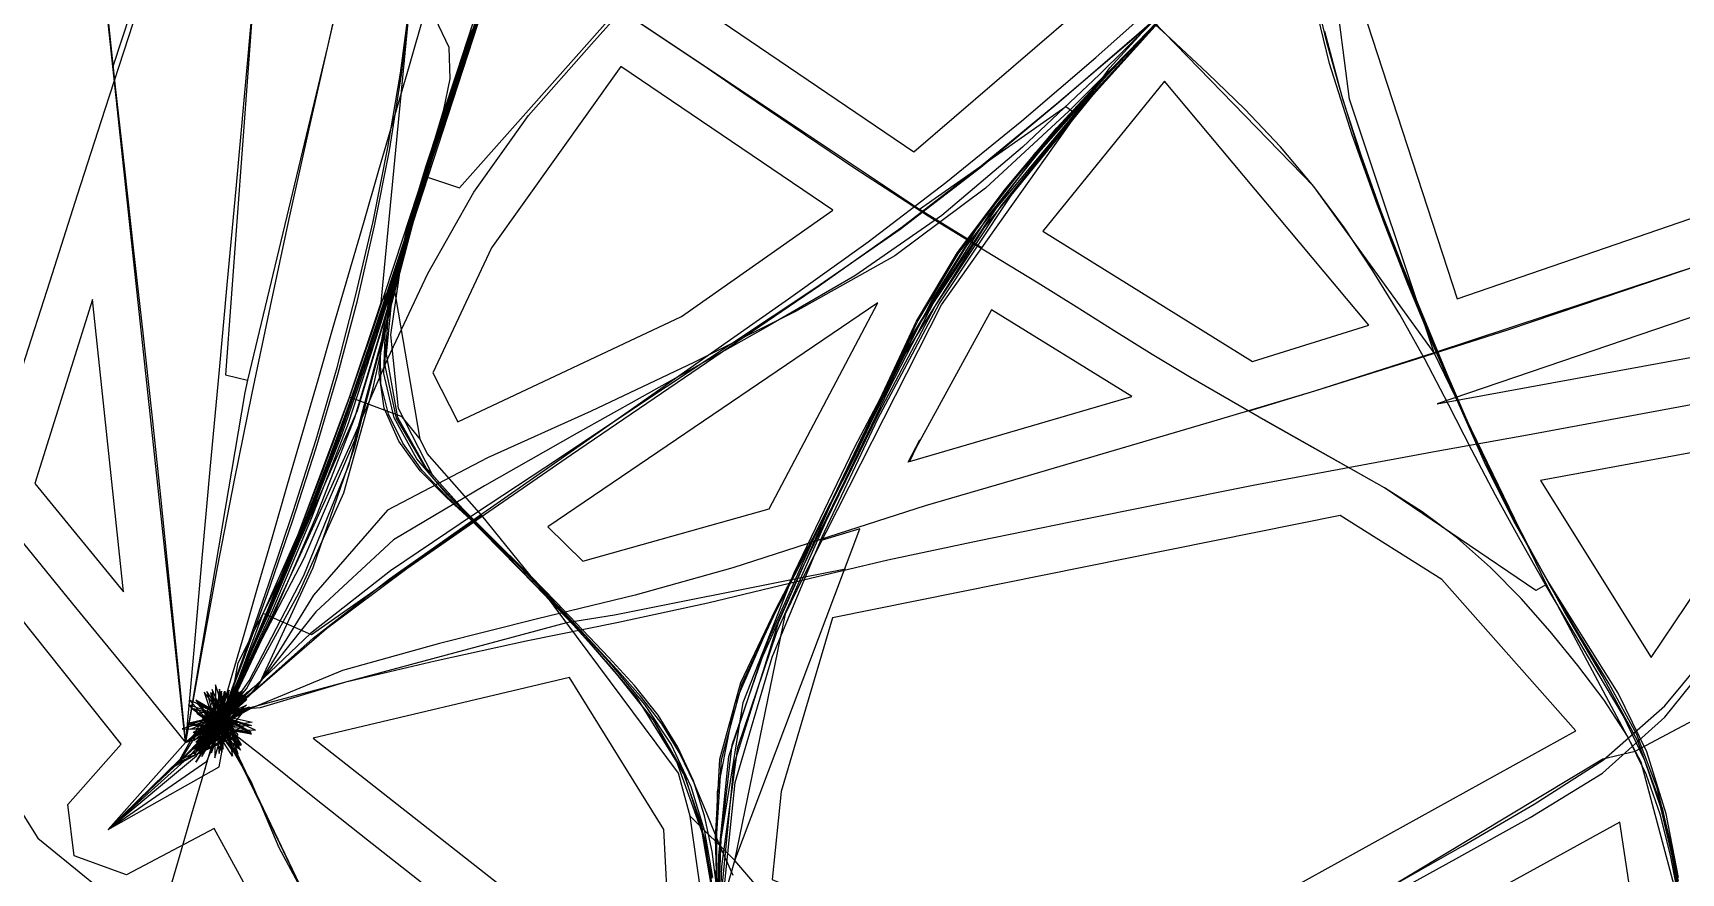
# Model space of a CAD drawing. Header units: metres. Extents: x 465982 to 489928, y 209046 to 231790.
# Drawn here: x 471923 to 474287, y 210695 to 211900 of the extents above; entities that cross this region are included whole.
import ezdxf

# ---------------------------------------------------------------- set-up
doc = ezdxf.new("R2010")
doc.units = ezdxf.units.M
for name, color, linetype in [('ANCHORS_INSIDE', 30, 'CONTINUOUS'), ('GREEN_CORRIDOR_EDGES', 3, 'CONTINUOUS'), ('GREEN_CORRIDOR_PARCELS', 3, 'CONTINUOUS'), ('WOOL_PARCELS', 32, 'CONTINUOUS'), ('WOOL_ROADS_L1', 30, 'CONTINUOUS'), ('WOOL_ROADS_L2', 94, 'CONTINUOUS'), ('WOOL_THREADS', 8, 'CONTINUOUS')]:
    doc.layers.add(name, color=color, linetype=linetype)

msp = doc.modelspace()

# ---------------------------------------------------------------- linework, layer by layer
at = {"layer": 'ANCHORS_INSIDE'}
msp.add_point((472170.122, 210845.413), dxfattribs=at)
at = {"layer": 'GREEN_CORRIDOR_EDGES'}
msp.add_lwpolyline([(472117.119, 210663.322), (472134.153, 210721.837), (472151.147, 210780.283), (472168.175, 210838.712), (472187.111, 210903.921), (472206.537, 210970.672), (472225.937, 211037.5), (472245.37, 211104.195), (472266.589, 211177.266), (472288.445, 211252.386), (472310.244, 211327.504), (472332.129, 211402.589), (472353.94, 211477.777), (472375.791, 211552.864), (472397.565, 211627.891), (472419.427, 211702.893), (472441.203, 211777.936), (472463.049, 211852.96), (472484.823, 211927.999)], dxfattribs=at)
at = {"layer": 'GREEN_CORRIDOR_PARCELS'}
for points in [[(472052.845, 211098.569), (472008.435, 211517.523), (471925.912, 211253.741)], [(472323.22, 210502.925), (472183.257, 210759.163), (472057.407, 210692.622), (471982.222, 210720.219), (471973.162, 210793.653), (472049.727, 210880.304), (471883.154, 211089.009), (471831.555, 210901.516), (471930.214, 210745.532), (472076.797, 210625.826)]]:
    msp.add_lwpolyline(points, close=True, dxfattribs=at)
at = {"layer": 'WOOL_PARCELS'}
for points in [[(473965.603, 211518.546), (474679.108, 211763.805), (474855.867, 212217.128), (474196.442, 212257.373), (474030.342, 212236.512), (473827.241, 212084.961), (473822.89, 211957.315)], [(473186.484, 211729.23), (473417.926, 211928.004), (473175.997, 212127.87), (473040.594, 212137.506), (472868.604, 211944.614)], [(472532.589, 211342.277), (472853.523, 211493.045), (473070.203, 211645.688), (472766.201, 211851.669), (472580.914, 211591.491), (472496.684, 211412.257)], [(473672.434, 211428.732), (473839.176, 211480.938), (473545.974, 211830.458), (473371.407, 211615.503)], [(473937.284, 211367.792), (474526.797, 211476.242), (474587.597, 211591.342), (474562.204, 211543.27), (474584.592, 211588.539)], [(472711.891, 211142.554), (472979.073, 211217.452), (473134.958, 211512.988), (472661.373, 211191.463)], [(473195.052, 211316.308), (473180.359, 211285.27), (473498.943, 211378.322), (473297.769, 211502.99), (473178.15, 211284.481)], [(474243.759, 211004.54), (474461.32, 211327.555), (474085.106, 211258.345)], [(473416.858, 210501.638), (474135.929, 210899.268), (473943.689, 211115.935), (473798.178, 211208.038), (473070.028, 211060.997), (472996.32, 210812.278), (472983.376, 210686.097)], [(472842.519, 210482.308), (472828.106, 210757.648), (472692.537, 210975.671), (472325.252, 210888.877)], [(474261.024, 210164.261), (474237.592, 210511.596), (474199.017, 210768.281), (473603.674, 210440.754)]]:
    msp.add_lwpolyline(points, close=True, dxfattribs=at)
at = {"layer": 'WOOL_ROADS_L1'}
for points in [[(472440.277, 211541.342), (472639.565, 212153.035), (472647.601, 212169.097), (472667.272, 212238.524), (472758.618, 212520.357)], [(474433.228, 209120.532), (474370.19, 209674.668), (474339.623, 210017.535), (474303.768, 210577.817), (474229.72, 210854.161), (474093.803, 211108.955), (473932.77, 211440.918), (473760.086, 211679.77), (473529.499, 211917.008), (473333.327, 212085.051), (473033.546, 212303.898), (472818.511, 212500.944), (472758.618, 212520.357)], [(472030.805, 210757.664), (472141.988, 210882.483), (472180.112, 210895.785), (472197.038, 210917.087), (472253.353, 211067.403), (472303.7, 211180.912), (472377.224, 211377.705), (472422.492, 211513.162), (472440.277, 211541.342)], [(472778.325, 209160.231), (472784.96, 209485.551), (472870.548, 210063.674), (472885.706, 210205.067), (472905.075, 210526.821), (472886.3, 210630.936), (472865.768, 210776.839), (472848.828, 210838.737), (472653.937, 211100.202), (472567.126, 211207.777), (472488.718, 211296.649), (472478.498, 211317.604), (472440.277, 211541.342)]]:
    msp.add_lwpolyline(points, dxfattribs=at)
at = {"layer": 'WOOL_ROADS_L2'}
for points in [[(472403.755, 212139.747), (472345.85, 211882.437)], [(473932.77, 211440.918), (473811.506, 211804.674), (473768.131, 212137.878)], [(472075.277, 211966.699), (472037.698, 211851.617), (472025.088, 211968.793)], [(472239.969, 211959.826), (472199.138, 211409.444), (472231.026, 211401.826)], [(472422.492, 211513.162), (472464.441, 211950.459), (472239.969, 211959.826)], [(472490.25, 211692.349), (472534.8, 211677.91), (472763.056, 211934.361)], [(473194.593, 211646.812), (472763.056, 211934.361)], [(473467.741, 211849.979), (473529.499, 211917.008)], [(472345.85, 211882.437), (472231.026, 211401.826)], [(472226.86, 211384.39), (472141.988, 210882.483), (472037.698, 211851.617)], [(473419.987, 211782.763), (473467.741, 211849.979)], [(473419.987, 211782.763), (473404.559, 211793.724), (473194.593, 211646.812)], [(473284.229, 211591.674), (473419.987, 211782.763)], [(474720.064, 211716.985), (474314.691, 211567.489), (473932.77, 211440.918)], [(474221.253, 210870.034), (474327.078, 210926.484), (474720.064, 211716.985)], [(473284.229, 211591.674), (473194.593, 211646.812)], [(473027.7, 211118.838), (473226.16, 211509.938), (473284.229, 211591.674)], [(473932.77, 211440.918), (473760.992, 211386.049)], [(472231.026, 211401.826), (472226.86, 211384.39)], [(473760.992, 211386.049), (473667.018, 211357.59)], [(472452.777, 211349.477), (472377.224, 211377.705)], [(472478.498, 211317.604), (472452.777, 211349.477)], [(474093.803, 211108.955), (474078.571, 211100.195), (473861.541, 211247.454), (473667.018, 211357.59)], [(472567.126, 211207.777), (472322.604, 211036.686)], [(472929.91, 210713.395), (473109.288, 211188.688)], [(473109.288, 211188.688), (473053.681, 211171.848)], [(473088.269, 211130.912), (473027.7, 211118.838)], [(473027.7, 211118.838), (472757.203, 211064.917)], [(472929.91, 210713.395), (473002.348, 211067.114), (473027.7, 211118.838)], [(472688.246, 211054.174), (472227.314, 210930.106)], [(472322.604, 211036.686), (472253.353, 211067.403)], [(472757.203, 211064.917), (472688.246, 211054.174)], [(472201.169, 210897.758), (472197.038, 210917.087)], [(472227.314, 210930.106), (472201.169, 210897.758)], [(472180.112, 210895.785), (472201.169, 210897.758)], [(472233.141, 210830.322), (472201.169, 210897.758)], [(474174.904, 210859.122), (474221.253, 210870.034)], [(473420.199, 210436.262), (473769.578, 210615.496), (474174.904, 210859.122)], [(472794.101, 209552.673), (472715.287, 209562.81), (472600.32, 209962.07), (472414.625, 210451.259), (472233.141, 210830.322)], [(472929.91, 210713.395), (472865.768, 210776.839)], [(472886.3, 210630.936), (472907.656, 210636.751), (472929.91, 210713.395)], [(473420.199, 210436.262), (473230.047, 210508.118), (473034.126, 210591.962), (472929.91, 210713.395)]]:
    msp.add_lwpolyline(points, dxfattribs=at)
at = {"layer": 'WOOL_THREADS'}
for points in [[(472030.805, 210757.664), (472190.426, 210847.829), (472217.461, 210996.503), (472307.208, 211174.99), (472388.472, 211358.647), (472445.924, 211549.962), (472501.551, 211742.082), (472564.64, 211931.776), (472634.324, 212118.722), (472700.538, 212307.338), (472757.111, 212499.17), (472807.748, 212692.541), (472861.094, 212885.593), (472924.138, 213075.731), (472994.816, 213262.94), (473062.772, 213451.207), (473120.432, 213642.871)], [(472030.805, 210757.664), (472172.519, 210855.496), (472227.471, 210984.084), (472312.326, 211146.748), (472384.567, 211316.087), (472432.736, 211493.27), (472479.433, 211671.104), (472534.52, 211846.598), (472599.156, 212019.134), (472664.206, 212190.961), (472720.584, 212365.85), (472769.164, 212543.373), (472814.595, 212721.433), (472863.881, 212899.022), (472922.552, 213073.747), (472989.919, 213244.966), (473055.577, 213417.099), (473107.839, 213594.066)], [(472903.229, 210545.206), (472909.952, 210743.916), (472941.936, 210939.845), (473014.736, 211125.512), (473101.373, 211305.291), (473194.653, 211482.137), (473305.056, 211648.333), (473432.486, 211801.772), (473567.033, 211948.289), (473698.43, 212097.974), (473808.516, 212263.271), (473884.204, 212447.082), (473939.825, 212638.164), (473991.285, 212830.286), (474037.095, 213024.118), (474087.945, 213215.81), (474155.176, 213402.922), (474246.209, 213579.675)], [(472030.805, 210757.664), (472157.55, 210863.236), (472233.164, 210970.926), (472311.68, 211122.029), (472376.375, 211280.318), (472420.855, 211444.79), (472461.559, 211610.259), (472509.345, 211774.031), (472564.544, 211935.103), (472626.051, 212093.618), (472685.432, 212252.872), (472735.253, 212415.608), (472778.311, 212580.626), (472820.665, 212745.823), (472866.713, 212909.433), (472921.156, 213070.775), (472983.445, 213228.865), (473045.348, 213387.516), (473095.091, 213550.554)], [(472906.483, 210565.06), (472907.755, 210722.836), (472925.815, 210879.07), (472977.423, 211028.829), (473042.355, 211173.213), (473110.323, 211316.293), (473179.903, 211458.749), (473261.839, 211594.106), (473358.114, 211719.758), (473463.087, 211838.583), (473571.679, 211953.216), (473678.955, 212069.348), (473773.693, 212194.666), (473847.275, 212333.415), (473896.106, 212483.137), (473937.901, 212634.95), (473980.5, 212786.583), (474018.855, 212939.796), (474055.878, 213093.453), (474097.065, 213246.121), (474147.796, 213396.209), (474207.081, 213543.2)], [(472906.691, 210577.188), (472906.756, 210720.289), (472921.02, 210862.473), (472966.679, 210998.708), (473025.226, 211130.177), (473088.354, 211259.744), (473151.077, 211389.706), (473217.227, 211517.778), (473294.431, 211639.132), (473384.332, 211751.765), (473481.19, 211858.421), (473580.65, 211962.127), (473678.75, 212067.124), (473766.666, 212179.618), (473836.749, 212303.892), (473883.828, 212439.162), (473920.333, 212577.839), (473958.768, 212716.114), (473996.48, 212854.799), (474030.071, 212994.721), (474063.848, 213134.365), (474103.681, 213272.266), (474151.404, 213407.772), (474206.685, 213540.457)], [(472367.698, 213529.501), (472358.787, 213396.812), (472349.047, 213264.159), (472338.968, 213131.535), (472328.411, 212998.96), (472317.093, 212866.468), (472305.356, 212734.239), (472293.755, 212602.076), (472282.566, 212469.825), (472271.432, 212337.568), (472260.271, 212205.269), (472249.03, 212072.893), (472237.881, 211940.717), (472226.19, 211808.53), (472214.143, 211676.215), (472201.778, 211543.884), (472189.586, 211411.526), (472177.503, 211279.231), (472165.516, 211146.961), (472153.654, 211014.794), (472141.988, 210882.483)], [(472594.862, 213505.171), (472552.452, 213383.641), (472510.451, 213261.931), (472468.863, 213139.785), (472427.855, 213017.486), (472387.401, 212894.969), (472346.723, 212772.581), (472306.154, 212650.219), (472266.795, 212527.384), (472227.651, 212404.367), (472187.874, 212281.372), (472147.63, 212158.502), (472107.18, 212035.705), (472066.539, 211913.11), (472026.384, 211790.183), (471986.689, 211667.003), (471947.279, 211543.817), (471907.748, 211420.727)], [(472712.139, 213501.162), (472686.087, 213376.073), (472659.278, 213251.332), (472631.077, 213126.871), (472602.03, 213002.55), (472572.84, 212878.346), (472544.357, 212753.945), (472516.336, 212629.307), (472488.373, 212504.694), (472460.235, 212380.137), (472432.366, 212255.59), (472404.113, 212131.141), (472374.861, 212006.869), (472345.85, 211882.437), (472317.705, 211757.802), (472290.274, 211633.071), (472263.435, 211508.285), (472237.099, 211383.469), (472211.65, 211258.599), (472187.471, 211133.424), (472164.333, 211008.101), (472141.988, 210882.483)], [(472778.325, 209160.231), (472777.981, 209373.148), (472790.553, 209585.618), (472822.889, 209795.908), (472861.315, 210005.028), (472890.973, 210215.372), (472901.635, 210427.512), (472908.198, 210639.957), (472928.813, 210851.222), (472992.266, 211054.586), (473078.257, 211249.223), (473174.058, 211439.382), (473287.099, 211619.785), (473420.545, 211785.893), (473563.175, 211944.174), (473702.072, 212106.021), (473815.898, 212285.931), (473892.278, 212485.338), (473952.266, 212690.167), (474007.118, 212896.351), (474061.465, 213102.946), (474126.277, 213306.274), (474212.949, 213501.584)], [(472030.805, 210757.664), (472149.722, 210864.39), (472229.442, 210959.314), (472304.618, 211096.38), (472368.989, 211240.221), (472411.223, 211390.882), (472444.423, 211543.755), (472483.816, 211695.163), (472532.423, 211844.189), (472587.743, 211991.182), (472643.298, 212137.905), (472695.45, 212285.873), (472740.782, 212436.615), (472780.303, 212588.406), (472818.979, 212740.439), (472860.623, 212891.473), (472909.702, 213040.22), (472966.429, 213186.614), (473024.595, 213331.96), (473074.336, 213480.809)], [(472905.144, 210532.082), (472911.097, 210704.724), (472933.95, 210875.858), (472989.919, 211040.465), (473060.45, 211198.758), (473136.254, 211354.742), (473217.236, 211507.968), (473312.047, 211652.348), (473420.789, 211786.606), (473536.591, 211914.828), (473652.281, 212043.131), (473756.555, 212180.633), (473839.434, 212331.879), (473896.047, 212495.202), (473943.743, 212661.321), (473989.699, 212827.85), (474029.736, 212996.149), (474070.678, 213164.044), (474122.376, 213328.673), (474191.94, 213486.339)], [(472911.109, 210640.071), (472930.116, 210825.365), (472983.255, 211004.673), (473054.944, 211177.381), (473134.982, 211346.457), (473222.62, 211511.483), (473326.246, 211666.48), (473443.581, 211810.962), (473567.771, 211949.155), (473689.783, 212089.703), (473793.191, 212243.408), (473869.275, 212412.245), (473923.99, 212590.254), (473975.52, 212769.456), (474022.629, 212950.144), (474070.858, 213130.743), (474129.095, 213308.212), (474204.451, 213479.515)], [(474165.231, 213461.292), (474066.314, 213309.293), (473951.57, 213168.614), (473814.244, 213048.677), (473672.996, 212932.93), (473530.07, 212819.451), (473384.412, 212709.134), (473235.148, 212603.779), (473080.811, 212505.951), (472924.494, 212411.171), (472774.888, 212306.615), (472666.315, 212162.434), (472590.094, 211999.104), (472527.938, 211829.296), (472475.445, 211656.221), (472429.323, 211480.8), (472383.741, 211305.025), (472324.452, 211132.942), (472248.48, 210968.47), (472141.988, 210882.483)], [(471913.794, 212997.817), (471926.587, 212880.355), (471939.516, 212762.718), (471952.355, 212645.147), (471964.979, 212527.586), (471977.445, 212410.075), (471990.135, 212292.457), (472002.897, 212174.81), (472015.63, 212057.174), (472028.435, 211939.845), (472041.278, 211822.506), (472054.239, 211704.981), (472067.325, 211587.42), (472080.494, 211469.869), (472093.525, 211352.239), (472105.99, 211234.649), (472118.037, 211117.148), (472130.073, 210999.933), (472141.988, 210882.483)], [(474346.5, 212882.541), (474203.649, 212800.827), (474069.655, 212705.643), (473965.831, 212579.279), (473893.569, 212432.757), (473825.016, 212284.638), (473737.877, 212147.473), (473635.745, 212020.971), (473524.193, 211902.466), (473408.902, 211787.466), (473289.265, 211677.292), (473159.233, 211579.976), (473016.818, 211500.42), (472871.119, 211427.073), (472723.522, 211357.735), (472574.89, 211290.522), (472431.757, 211215.629), (472325.296, 211093.828), (472241.132, 210956.857), (472141.988, 210882.483)], [(474415.644, 212575.824), (474283.137, 212498.102), (474151.553, 212419.343), (474020.029, 212341.014), (473892.116, 212257.719), (473776.486, 212160.012), (473668.291, 212053.748), (473560.806, 211946.542), (473452.91, 211840.14), (473342.396, 211735.997), (473226.495, 211638.097), (473102.047, 211551.385), (472970.031, 211474.921), (472836.877, 211400.41), (472703.69, 211325.852), (472570.831, 211250.614), (472440.288, 211173.023), (472328.874, 211069.624), (472235.441, 210952.512), (472141.988, 210882.483)], [(472905.647, 210631.283), (472903.415, 210744.568), (472910.457, 210857.4), (472940.378, 210967.126), (472989.282, 211071.437), (473041.966, 211173.657), (473093.605, 211276.534), (473142.132, 211381.069), (473191.246, 211485.004), (473249.925, 211583.217), (473318.4, 211674.624), (473391.594, 211761.937), (473468.497, 211846.294), (473547.336, 211927.897), (473626.866, 212009.089), (473703.344, 212092.611), (473777.609, 212177.303), (473856.072, 212258.15), (473945.834, 212327.303), (474047.539, 212379.838), (474148.521, 212434.021), (474246.48, 212493.562), (474342.39, 212556.404)], [(472030.805, 210757.664), (472143.294, 210865.629), (472223.235, 210947.749), (472157.199, 210870.902), (472223.558, 210953.333), (472160.352, 210871.026), (472222.985, 210954.87), (472161.433, 210870.53), (472221.838, 210955.398), (472162.499, 210868.72), (472218.309, 210955.304), (472165.118, 210862.197), (472211.819, 210953.385), (472266.943, 211072.679), (472323.243, 211205.206), (472375.517, 211340.194), (472420.097, 211476.925), (472462.365, 211613.794), (472505.967, 211750.67), (472551.699, 211887.06), (472599.432, 212022.515)], [(472030.805, 210757.664), (472122.02, 210844.66), (472176.893, 210894.667), (472213.824, 210940.79), (472175.892, 210888.75), (472208.316, 210940.136), (472176.513, 210886.315), (472207.004, 210939.938), (472176.774, 210885.717), (472206.67, 210939.907), (472176.858, 210885.567), (472206.584, 210939.907), (472176.884, 210885.531), (472206.561, 210939.909), (472176.892, 210885.521), (472206.554, 210939.91), (472176.894, 210885.519), (472206.553, 210939.91), (472176.894, 210885.518), (472206.553, 210939.91), (472176.894, 210885.518), (472206.553, 210939.908), (472176.891, 210885.516), (472206.553, 210939.901), (472176.878, 210885.508), (472206.552, 210939.869), (472176.826, 210885.469), (472206.534, 210939.736), (472176.613, 210885.283), (472206.426, 210939.16), (472175.68, 210884.461), (472205.926, 210936.61), (472170.359, 210881.681), (472204.123, 210927.555), (472227.73, 210993.804), (472273.096, 211101.483), (472318.227, 211212.484), (472361.844, 211324.961), (472401.742, 211438.108), (472439.641, 211551.6), (472477.2, 211665.44), (472514.972, 211778.959), (472553.399, 211892.263), (472592.522, 212005.255)], [(472030.805, 210757.664), (472132.463, 210854.171), (472217.574, 210893.385), (472168.888, 210954.735), (472195.741, 210873.116), (472197.241, 210955.354), (472180.469, 210872.933), (472206.631, 210951.984), (472174.903, 210874.55), (472209.705, 210950.442), (472173.028, 210875.337), (472210.744, 210949.88), (472172.395, 210875.639), (472211.098, 210949.687), (472172.188, 210875.749), (472211.218, 210949.639), (472172.148, 210875.806), (472211.254, 210949.688), (472172.245, 210875.896), (472211.283, 210949.975), (472172.681, 210876.306), (472211.527, 210951.198), (472174.282, 210878.403), (472215.11, 210959.161), (472267.98, 211068.476), (472324.279, 211189.402), (472379.409, 211311.56), (472432.649, 211433.978), (472489.406, 211554.752), (472555.32, 211671.384), (472633.776, 211781.552), (472724.065, 211883.826), (472814.916, 211985.367)], [(472030.805, 210757.664), (472137.79, 210861.346), (472193.47, 210950.798), (472209.274, 210862.933), (472158.001, 210942.784), (472236.727, 210894.538), (472144.699, 210910.057), (472235.556, 210931.239), (472153.905, 210885.43), (472225.536, 210945.741), (472161.22, 210877.639), (472221.078, 210949.723), (472163.83, 210875.609), (472219.828, 210950.8), (472164.444, 210875.403), (472220.255, 210951.02), (472164.156, 210876.81), (472223.452, 210951.078), (472163.877, 210882.494), (472238.046, 210954.314), (472343.982, 211045.685), (472459.379, 211132.111), (472576.963, 211213.806), (472695.294, 211295.311), (472813.946, 211376.263), (472932.657, 211456.858), (473051.356, 211537.567), (473168.088, 211620.387), (473280.834, 211707.457), (473390.896, 211798.035), (473499.563, 211890.319), (473607.613, 211983.251)], [(472030.805, 210757.664), (472137.741, 210859.253), (472228.84, 210908.099), (472146.098, 210936.371), (472216.785, 210875.035), (472180.162, 210958.304), (472190.118, 210866.548), (472204.458, 210957.354), (472170.553, 210871.815), (472220.702, 210949.216), (472156.641, 210882.902), (472233.662, 210933.276), (472145.133, 210908.263), (472235.87, 210896.892), (472156.569, 210943.006), (472210.494, 210869.068), (472190.869, 210958.826), (472179.328, 210867.516), (472211.37, 210957.216), (472263.15, 211071.104), (472316.871, 211197.845), (472367.264, 211326.598), (472411.846, 211456.579), (472453.635, 211587.688), (472495.786, 211718.845), (472539.407, 211849.722), (472584.696, 211980.515)], [(472030.805, 210757.664), (472117.096, 210840.278), (472165.193, 210885.66), (472204.761, 210906.016), (472173.189, 210923.794), (472206.486, 210901.866), (472174.309, 210921.966), (472207.957, 210902.458), (472173.949, 210920.369), (472208.886, 210903.866), (472173.271, 210918.604), (472209.673, 210905.813), (472172.553, 210916.306), (472210.319, 210908.451), (472172.072, 210913.491), (472210.574, 210911.316), (472172, 210910.366), (472210.305, 210914.558), (472172.298, 210908.04), (472210.01, 210916.055), (472172.522, 210907.093), (472209.899, 210916.528), (472172.508, 210907.109), (472210.008, 210916.022), (472172.287, 210908.09), (472210.32, 210914.447), (472171.988, 210910.557), (472210.571, 210911.105), (472172.101, 210913.773), (472210.265, 210908.148), (472172.647, 210916.653), (472209.528, 210905.353), (472173.53, 210919.191), (472208.579, 210903.07), (472174.581, 210921.302), (472207.413, 210901.053), (472175.88, 210923.277), (472205.946, 210899.109), (472177.574, 210925.248), (472203.95, 210897.104), (472179.949, 210927.31), (472201.048, 210895.039), (472183.529, 210929.431), (472196.559, 210893.198), (472189.127, 210931.159), (472190.065, 210892.89), (472196.053, 210931.452), (472185.337, 210894.997), (472200.85, 210933.412), (472223.241, 210983.84), (472260.759, 211071.454), (472301.886, 211171.56), (472341.773, 211272.587), (472378.872, 211373.662), (472413.431, 211474.488), (472446.808, 211574.974), (472480.079, 211675.612), (472513.646, 211776.52), (472547.561, 211877.145), (472581.87, 211977.613)], [(473616.102, 211992.539), (473505.882, 211895.945), (473395.077, 211800.356), (473282.652, 211706.888), (473166.787, 211617.901), (473046.042, 211534.431), (472923.54, 211453.004), (472800.877, 211371.744), (472678.246, 211290.328), (472556.57, 211209.823), (472436.007, 211128.375), (472321.316, 211038.628), (472225.19, 210947.315), (472154.913, 210872.997), (472224.328, 210950.285), (472158.138, 210873.464), (472225.51, 210950.512), (472155.163, 210876.076), (472229.878, 210944.357), (472141.988, 210882.483)], [(472901.11, 210648.404), (472883.144, 210753.952), (472846.805, 210854.823), (472789.769, 210946.549), (472719.083, 211029.178), (472643.98, 211107.794), (472567.727, 211184.975), (472496.165, 211266.074), (472447.276, 211361.362), (472436.482, 211467.105), (472451.492, 211572.077), (472478.154, 211674.932), (472509.83, 211776.655), (472544.469, 211877.184), (472581.824, 211976.641)], [(472030.805, 210757.664), (472113.406, 210836.711), (472157.209, 210878.929), (472182.212, 210903.031), (472201.436, 210921.638), (472182.018, 210902.709), (472200.857, 210921.263), (472181.866, 210902.39), (472200.661, 210921.233), (472181.884, 210902.261), (472200.569, 210921.27), (472181.926, 210902.195), (472200.52, 210921.305), (472181.951, 210902.164), (472200.506, 210921.316), (472181.946, 210902.168), (472200.53, 210921.292), (472181.9, 210902.212), (472200.598, 210921.225), (472181.806, 210902.305), (472200.719, 210921.104), (472181.657, 210902.457), (472200.899, 210920.918), (472181.445, 210902.68), (472201.144, 210920.654), (472181.166, 210902.99), (472201.457, 210920.293), (472180.819, 210903.406), (472201.837, 210919.817), (472180.407, 210903.948), (472202.278, 210919.203), (472179.94, 210904.64), (472202.766, 210918.426), (472179.439, 210905.507), (472203.274, 210917.462), (472178.933, 210906.574), (472203.766, 210916.288), (472178.468, 210907.859), (472204.19, 210914.89), (472178.102, 210909.372), (472204.481, 210913.263), (472177.904, 210911.108), (472204.566, 210911.425), (472177.951, 210913.039), (472204.368, 210909.414), (472178.321, 210915.113), (472203.813, 210907.295), (472179.078, 210917.251), (472202.847, 210905.159), (472180.282, 210919.339), (472201.454, 210903.104), (472181.948, 210921.237), (472199.644, 210901.205), (472184.098, 210922.689), (472197.543, 210899.329), (472186.73, 210923.031), (472195.21, 210896.422), (472187.677, 210920.106), (472205.568, 210945.041), (472225.494, 210990.565), (472261.288, 211075.971), (472300.884, 211174.241), (472339.418, 211273.456), (472375.553, 211372.596), (472409.496, 211471.219), (472442.273, 211569.906), (472474.534, 211668.725), (472506.637, 211767.462), (472538.698, 211866.008), (472570.717, 211964.62)], [(472030.805, 210757.664), (472131.576, 210853.241), (472214.878, 210891.972), (472172.414, 210955.544), (472193.527, 210874.01), (472198.697, 210954.227), (472179.746, 210874.136), (472206.964, 210950.877), (472174.842, 210875.591), (472209.626, 210949.466), (472173.212, 210876.275), (472210.515, 210948.968), (472172.673, 210876.533), (472210.811, 210948.806), (472172.507, 210876.624), (472210.901, 210948.777), (472172.504, 210876.671), (472210.907, 210948.867), (472172.679, 210876.775), (472210.89, 210949.294), (472173.379, 210877.289), (472211.025, 210951.082), (472175.845, 210880.055), (472214.263, 210961.446), (472263.4, 211072.969), (472314.504, 211196.868), (472363.268, 211322.285), (472407.227, 211448.665), (472448.789, 211575.953), (472490.185, 211703.487), (472532.646, 211830.633), (472576.273, 211957.376)], [(472030.805, 210757.664), (472134.463, 210858.641), (472183.553, 210945.513), (472220.585, 210871.463), (472153.953, 210931.006), (472236.705, 210906.756), (472149.233, 210901.42), (472229.369, 210935.971), (472159.617, 210882.897), (472219.579, 210946.738), (472167.488, 210876.207), (472212.851, 210951.095), (472172.939, 210873.073), (472207.567, 210953.515), (472179.486, 210870.505), (472198.16, 210956.01), (472194.245, 210868.419), (472178.03, 210954.247), (472220.346, 210877.618), (472151.697, 210930.602), (472237.485, 210911.671), (472153.112, 210897.01), (472231.467, 210948.497), (472325.163, 211031.911), (472434.395, 211117.022), (472547.748, 211196.934), (472661.621, 211276.108), (472776.563, 211356.878), (472891.606, 211437.681), (473006.525, 211518.638), (473121.134, 211600.115), (473232.564, 211685.175), (473341.253, 211773.579), (473447.303, 211864.661), (473551.281, 211957.126)], [(472896.93, 210687.61), (472881.358, 210766.552), (472854.722, 210842.906), (472814.248, 210913.471), (472763.081, 210977.815), (472709.318, 211039.765), (472653.982, 211100.229), (472597.405, 211159.506), (472539.843, 211217.404), (472485.021, 211278.072), (472444.419, 211347.576), (472427.704, 211424.854), (472433.589, 211503.288), (472450.701, 211580.641), (472472.183, 211656.873), (472495.117, 211732.302), (472519.865, 211806.967), (472546.245, 211882.045), (472574.436, 211956.402)], [(472901.679, 210649.923), (472887.311, 210743.021), (472858.936, 210832.502), (472812.888, 210914.962), (472753.148, 210989.321), (472689.621, 211060.247), (472623.674, 211129.141), (472556.359, 211196.39), (472492.327, 211266.515), (472446.339, 211348.424), (472430.162, 211439.404), (472439.123, 211531.265), (472460.557, 211620.814), (472487, 211709.416), (472516.216, 211797.242), (472547.144, 211885.09), (472580.356, 211971.965)], [(474283.128, 210683.454), (474260.81, 210786.4), (474224.624, 210885.331), (474173.538, 210978.432), (474119.707, 211070.506), (474067.916, 211163.756), (474019.297, 211259.033), (473974.488, 211356.048), (473931.764, 211454.05), (473890.543, 211552.777), (473851.551, 211652.694), (473815.19, 211753.729), (473782.721, 211856.14), (473757.493, 211960.635)], [(474286.354, 210657.434), (474272.291, 210738.286), (474252.439, 210817.66), (474223.261, 210894.078), (474183.698, 210966.612), (474140.362, 211038.026), (474097.667, 211109.889), (474057.239, 211183.162), (474019.461, 211257.909), (473984.442, 211333.901), (473951.63, 211410.778), (473919.201, 211487.859), (473887.256, 211565.361), (473856.857, 211643.809), (473828.398, 211723.143), (473802.334, 211803.276), (473779.35, 211884.423), (473759.825, 211966.478)], [(472030.805, 210757.664), (472111.133, 210834.524), (472153.238, 210875.087), (472174.741, 210895.865), (472187.002, 210908.305), (472198.167, 210916.677), (472184.889, 210909.305), (472198.742, 210913.005), (472184.031, 210911.889), (472198.47, 210910.09), (472184.53, 210914.592), (472197.311, 210907.53), (472186.076, 210916.893), (472195.325, 210905.578), (472188.376, 210918.44), (472192.774, 210904.5), (472191.076, 210919.02), (472190.02, 210904.44), (472193.784, 210918.565), (472187.454, 210905.389), (472196.118, 210917.162), (472185.429, 210907.191), (472197.768, 210915.03), (472184.206, 210909.575), (472198.532, 210912.48), (472183.917, 210912.201), (472198.347, 210909.866), (472184.558, 210914.718), (472197.283, 210907.524), (472185.998, 210916.816), (472195.524, 210905.727), (472188.012, 210918.269), (472193.324, 210904.649), (472190.326, 210918.958), (472190.966, 210904.352), (472192.663, 210918.873), (472188.712, 210904.797), (472194.78, 210918.098), (472186.776, 210905.864), (472196.5, 210916.781), (472185.299, 210907.384), (472197.716, 210915.104), (472184.352, 210909.172), (472198.393, 210913.25), (472183.938, 210911.05), (472198.556, 210911.386), (472184.01, 210912.867), (472198.272, 210909.644), (472184.483, 210914.51), (472197.635, 210908.119), (472185.258, 210915.906), (472196.748, 210906.862), (472186.23, 210917.02), (472195.715, 210905.89), (472187.304, 210917.852), (472194.62, 210905.19), (472188.402, 210918.426), (472193.533, 210904.732), (472189.467, 210918.78), (472192.498, 210904.471), (472190.466, 210918.945), (472191.539, 210904.351), (472191.38, 210918.96), (472190.653, 210904.321), (472192.197, 210918.789), (472189.78, 210904.219), (472192.861, 210918.205), (472188.54, 210903.588), (472193.002, 210916.75), (472199.185, 210932.968), (472208.961, 210959.8), (472227.434, 211011.408), (472262.15, 211111.59), (472296.325, 211213.649), (472329.206, 211316.822), (472359.359, 211420.353), (472386.393, 211524.441), (472410.856, 211629.426), (472432.271, 211735.453), (472450.17, 211842.306), (472464.441, 211950.459)], [(472323.148, 210641.697), (472277.455, 210737.531), (472232.162, 210829.854), (472207.782, 210878.478), (472201.304, 210912.257), (472173.925, 210914.608), (472204.415, 210910.113), (472175.757, 210912.806), (472205.379, 210911.55), (472176.138, 210911.108), (472205.596, 210913.123), (472176.403, 210909.565), (472205.38, 210914.598), (472176.715, 210908.151), (472205.086, 210915.955), (472177.09, 210906.872), (472204.652, 210917.153), (472177.552, 210905.752), (472204.196, 210918.204), (472178.015, 210904.776), (472203.716, 210919.097), (472178.498, 210903.961), (472203.25, 210919.843), (472178.941, 210903.28), (472202.825, 210920.457), (472179.348, 210902.733), (472202.445, 210920.944), (472179.694, 210902.301), (472202.133, 210921.323), (472179.973, 210901.976), (472201.889, 210921.596), (472180.178, 210901.75), (472201.724, 210921.777), (472180.305, 210901.614), (472201.636, 210921.869), (472180.353, 210901.564), (472201.627, 210921.879), (472180.324, 210901.594), (472201.693, 210921.809), (472180.222, 210901.703), (472201.829, 210921.663), (472180.054, 210901.886), (472202.025, 210921.442), (472179.829, 210902.135), (472202.266, 210921.159), (472179.569, 210902.446), (472202.531, 210920.813), (472179.254, 210902.796), (472202.781, 210920.388), (472178.885, 210903.101), (472202.792, 210919.965), (472178.324, 210903.053), (472202.128, 210919.133), (472175.97, 210902.804), (472200.465, 210915.026), (472205.634, 210948.38), (472224.605, 210999.609), (472259.368, 211095.43), (472295.158, 211199.686), (472329.461, 211304.8), (472360.57, 211410.279), (472388.393, 211516.384), (472413.18, 211623.151), (472434.465, 211731.004), (472451.65, 211840.078), (472464.441, 211950.459)], [(472905.314, 210631.989), (472902.072, 210745.434), (472908.253, 210858.48), (472938.405, 210968.395), (472988.089, 211072.457), (473041.399, 211174.584), (473093.236, 211277.531), (473141.576, 211382.328), (473190.208, 211486.691), (473248.981, 211585.071), (473317.825, 211676.461), (473391.652, 211763.602), (473469.274, 211847.501), (473548.941, 211928.62)], [(474286.421, 210650.062), (474274.114, 210719.941), (474257.828, 210789.157), (474234.88, 210856.559), (474203.952, 210921.402), (474166.71, 210984.012), (474129.062, 211046.667), (474091.991, 211109.513), (474055.872, 211173.06), (474020.808, 211237.11), (473986.632, 211301.746), (473953.413, 211366.991), (473919.235, 211431.923), (473883.332, 211495.95), (473844.742, 211558.567), (473803.968, 211620.184), (473760.086, 211679.77), (473712.474, 211736.527), (473661.443, 211790.469), (473607.871, 211842.131), (473554.848, 211891.757), (473501.5, 211939.912)], [(472030.805, 210757.664), (472120.013, 210843.014), (472171.298, 210892.267), (472208.345, 210930.599), (472173.718, 210894.41), (472211.644, 210927.889), (472167.462, 210903.624), (472216.837, 210911.331), (472167.368, 210920.138), (472211.35, 210896.169), (472176.952, 210932.815), (472198.175, 210887.572), (472192.698, 210937.758), (472185.732, 210887.937), (472200.429, 210936.255), (472181.27, 210889.643), (472203.085, 210935.201), (472179.872, 210890.399), (472203.82, 210934.841), (472179.543, 210890.59), (472203.963, 210934.77), (472179.467, 210890.634), (472204.022, 210934.739), (472179.405, 210890.68), (472204.13, 210934.684), (472179.201, 210890.788), (472204.513, 210934.455), (472178.418, 210891.239), (472206.008, 210933.493), (472175.496, 210893.259), (472210.957, 210929.092), (472167.938, 210902.654), (472216.917, 210912.423), (472167.142, 210919.072), (472212.12, 210896.814), (472176.333, 210931.791), (472199.065, 210886.747), (472191.538, 210935.632), (472182.636, 210884.023), (472197.643, 210929.411), (472223.519, 210983.584), (472263.565, 211075.957), (472306.587, 211179.945), (472347.937, 211284.844), (472386.074, 211390.068), (472421.726, 211495.677), (472456.451, 211601.804), (472491.27, 211707.818), (472526.74, 211813.71), (472562.975, 211919.971)], [(472030.805, 210757.664), (472146.755, 210868.383), (472230.629, 210955.355), (472154.406, 210865.687), (472223.266, 210956.528), (472156.855, 210854.05), (472212.637, 210948.12), (472270.871, 211071.501), (472330.382, 211208.378), (472384.586, 211348.516), (472427.944, 211491.204), (472469.287, 211634.532), (472513.763, 211776.84), (472562.074, 211917.769)], [(472030.805, 210757.664), (472126.679, 210848.616), (472199.29, 210888.304), (472193.398, 210956.005), (472182.406, 210880.323), (472205.774, 210948.049), (472176.558, 210880.054), (472208.241, 210945.63), (472174.748, 210880.33), (472209.022, 210944.921), (472174.162, 210880.497), (472209.313, 210944.696), (472173.939, 210880.593), (472209.472, 210944.595), (472173.766, 210880.683), (472209.691, 210944.468), (472173.42, 210880.878), (472210.253, 210944.146), (472172.461, 210881.448), (472211.851, 210943.158), (472169.768, 210883.256), (472216.09, 210939.937), (472163.628, 210888.776), (472223.942, 210929.924), (472154.039, 210907.194), (472225.777, 210903.092), (472159.671, 210937.589), (472205.303, 210885.391), (472216.833, 210966.68), (472262.286, 211073.056), (472311.151, 211191.038), (472357.833, 211310.463), (472400.169, 211430.634), (472440.149, 211551.196), (472479.775, 211672.103), (472519.864, 211793.023), (472560.93, 211914.088)], [(472904.131, 210673.813), (472897.401, 210726.192), (472886.069, 210777.265), (472870.523, 210827.632), (472848.256, 210875.807), (472819.995, 210921.508), (472786.005, 210964.105), (472748.871, 211004.236), (472711.464, 211043.874), (472673.926, 211083.37), (472635.896, 211122.604), (472596.671, 211160.58), (472556.403, 211197.109), (472516.353, 211233.678), (472478.257, 211271.813), (472447.803, 211314.671), (472427.041, 211361.712), (472419.778, 211412.018), (472423.987, 211462.79), (472433.277, 211512.918), (472445.846, 211562.347), (472458.913, 211611.553), (472473.153, 211660.648), (472487.616, 211709.347), (472503.473, 211757.667), (472519.469, 211805.958), (472536.072, 211855.089), (472553.119, 211904.108)], [(472927.519, 210691.895), (472908.023, 210735.843), (472890.12, 210779.945), (472871.679, 210824.142), (472850.599, 210867.721), (472824.871, 210909.416), (472794.47, 210949.093), (472760.686, 210986.929), (472726.65, 211024.077), (472692.403, 211060.977), (472657.545, 211097.449), (472622.331, 211133.367), (472586.503, 211168.369), (472550.674, 211202.697), (472514.912, 211236.91), (472481.167, 211272.463), (472453.751, 211311.442), (472433.266, 211353.104), (472422.26, 211397.202), (472421.797, 211442.335), (472428.173, 211487.011), (472437.486, 211531.173), (472448.706, 211574.517), (472460.538, 211617.797), (472473.284, 211661.181), (472486.013, 211704.291), (472499.547, 211747.068), (472512.415, 211790.068), (472521.332, 211834.173), (472520.258, 211879.001), (472500.697, 211919.879)], [(472898.349, 210688.781), (472886.573, 210754.672), (472867.002, 210818.869), (472838.415, 210880.006), (472800.865, 210936.959), (472756.423, 210989.83), (472710.501, 211041.146), (472663.294, 211091.325), (472615.053, 211140.526), (472566.048, 211188.614), (472517.879, 211237.393), (472473.779, 211289.381), (472441.294, 211347.839), (472426.352, 211411.534), (472428.796, 211476.841), (472440.133, 211540.747), (472456.265, 211603.704), (472474.643, 211666.046), (472493.413, 211728.01), (472513.327, 211789.55), (472534.046, 211850.971), (472556.69, 211912.262)], [(474282.992, 210661.631), (474271.583, 210720.981), (474256.86, 210779.795), (474237.006, 210836.968), (474209.941, 210891.388), (474176.35, 210943.133), (474138.896, 210993.103), (474099.276, 211041.821), (474057.612, 211088.78), (474013.487, 211133.581), (473966.184, 211175.24), (473915.452, 211213.33), (473861.541, 211247.454), (473805.769, 211278.984), (473749.913, 211310.187), (473694.329, 211341.64), (473638.87, 211373.527), (473583.471, 211405.855), (473528.492, 211438.964), (473473.843, 211472.871), (473419.254, 211506.883), (473364.677, 211540.861), (473311.105, 211573.578), (473258.88, 211605.529), (473206.854, 211637.317), (473154.896, 211671.23), (473101.748, 211705.638), (473048.73, 211741.406), (472995.775, 211777.283), (472942.822, 211813.162), (472889.874, 211849.042), (472836.837, 211884.552), (472783.886, 211919.929)], [(472902.815, 210683.46), (472904.803, 210811.729), (472929.717, 210937.791), (472981.244, 211056.327), (473040.042, 211171.023), (473098.608, 211286.048), (473154.5, 211402.69), (473213.384, 211517.75), (473281.805, 211626.919), (473361.411, 211728.474), (473447.857, 211824.24), (473537.842, 211916.522)], [(474283.35, 210689.007), (474265.305, 210780.341), (474237.825, 210869.096), (474196.837, 210953.188), (474146.629, 211033.159), (474096.465, 211113.408), (474049.463, 211195.725), (474006.712, 211280.089), (473968.44, 211366.739), (473930.977, 211453.697), (473894.587, 211541.211), (473860.249, 211629.692), (473828.492, 211719.243), (473800.114, 211809.843), (473776.108, 211901.742)], [(474314.691, 211567.489), (474176.5, 211520.363), (474038.126, 211473.713), (473899.884, 211429.536), (473760.992, 211386.049), (473621.703, 211344.381), (473482.136, 211303.342), (473342.378, 211262.341), (473202.531, 211221.739), (473064.65, 211177.404), (472927.028, 211133.079), (472786.883, 211093.793), (472646.711, 211059.952), (472506.254, 211024.461), (472366.894, 210985.714), (472239.137, 210932.611), (472137.329, 210902.019), (472242.219, 210900.23), (472147.734, 210943.118), (472217.67, 210865.908), (472184.877, 210964.97), (472184.067, 210860.489), (472211.967, 210961.379), (472161.778, 210869.233), (472229.158, 210948.604), (472141.988, 210882.483)], [(474329.699, 211371.662), (474198.086, 211347.45), (474066.471, 211323.305), (473935.474, 211299.795), (473804.259, 211275.469), (473673.148, 211250.723), (473542.083, 211224.872), (473411.066, 211198.415), (473280.119, 211171.488), (473149.292, 211143.984), (473020.006, 211113.227), (472890.92, 211082.217), (472760.362, 211054.064), (472630.332, 211027.967), (472499.807, 210999.17), (472369.962, 210968.487), (472248.774, 210931.978), (472158.041, 210924.659), (472222.454, 210879.138), (472179.346, 210950.816), (472192.893, 210870.406), (472199.367, 210952.976), (472178.499, 210873.387), (472208.043, 210950.504), (472172.794, 210875.991), (472212.501, 210948.284), (472168.112, 210878.794), (472218.546, 210944.126), (472159.99, 210886.004), (472228.798, 210931.281), (472149.756, 210908.678), (472230.843, 210897.566), (472160.638, 210940.011), (472207.876, 210872.784), (472190.952, 210952.82), (472178.644, 210870.069), (472209.784, 210943.226), (472141.988, 210882.483)], [(471905.287, 211172.83), (471984.371, 211076.153), (472063.332, 210979.427), (472141.988, 210882.483)], [(473857.114, 210656.874), (473963.966, 210715.658), (474070.333, 210775.136), (474174.207, 210838.654), (474263.777, 210918.564), (474339.085, 211012.566)], [(473871.188, 210676.09), (473974.075, 210734.32), (474076.101, 210794.135), (474175.734, 210857.832), (474263.599, 210934.916), (474338.796, 211025.362)], [(472030.805, 210757.664), (472110.309, 210833.786), (472151.833, 210873.819), (472172.199, 210893.46), (472182.251, 210903.16), (472187.38, 210908.126), (472190.298, 210911.067), (472193.021, 210912.835), (472189.808, 210912.016), (472192.934, 210911.21), (472190.439, 210913.326), (472191.689, 210910.324), (472191.902, 210913.578), (472190.259, 210910.766), (472192.98, 210912.56), (472189.747, 210912.155), (472192.829, 210911.097), (472190.52, 210913.397), (472191.601, 210910.322), (472191.952, 210913.562), (472190.248, 210910.784), (472192.97, 210912.576), (472189.746, 210912.094), (472192.879, 210911.191), (472190.396, 210913.304), (472191.805, 210910.364), (472191.695, 210913.623), (472190.506, 210910.586), (472192.785, 210912.918), (472189.784, 210911.641), (472193.046, 210911.689), (472189.999, 210912.856), (472192.411, 210910.659), (472190.943, 210913.572), (472191.3, 210910.329), (472192.074, 210913.499), (472190.285, 210910.77), (472192.866, 210912.767), (472189.784, 210911.692), (472193.048, 210911.763), (472189.913, 210912.675), (472192.646, 210910.889), (472190.528, 210913.374), (472191.888, 210910.405), (472191.358, 210913.628), (472191.052, 210910.376), (472192.144, 210913.454), (472190.358, 210910.719), (472192.716, 210912.98), (472189.925, 210911.283), (472193.007, 210912.365), (472189.771, 210911.915), (472193.034, 210911.745), (472189.855, 210912.499), (472192.858, 210911.213), (472190.104, 210912.97), (472192.555, 210910.809), (472190.445, 210913.305), (472192.191, 210910.542), (472190.82, 210913.509), (472191.815, 210910.396), (472191.188, 210913.603), (472191.46, 210910.347), (472191.526, 210913.614), (472191.141, 210910.368), (472191.825, 210913.564), (472190.863, 210910.441), (472192.083, 210913.473), (472190.625, 210910.549), (472192.303, 210913.354), (472190.423, 210910.681), (472192.492, 210913.214), (472190.256, 210910.837), (472192.662, 210913.061), (472190.131, 210911.018), (472192.839, 210912.91), (472190.024, 210911.144), (472186.309, 210908.932), (472179.852, 210905.079), (472167.2, 210897.529), (472141.988, 210882.483)], [(472481.502, 210680.601), (472402.719, 210742.533), (472324.474, 210804.731), (472252.039, 210862.727), (472212.342, 210894.002), (472180.759, 210907.053), (472204.254, 210922.105), (472180.546, 210902.61), (472202.291, 210922.16), (472180.373, 210901.788), (472201.815, 210922.195), (472180.411, 210901.52), (472201.678, 210922.224), (472180.389, 210901.49), (472201.738, 210922.137), (472180.243, 210901.63), (472201.935, 210921.923), (472179.984, 210901.907), (472202.247, 210921.572), (472179.615, 210902.33), (472202.666, 210921.066), (472179.147, 210902.921), (472203.178, 210920.384), (472178.597, 210903.706), (472203.762, 210919.49), (472177.99, 210904.718), (472204.384, 210918.347), (472177.366, 210906.001), (472204.993, 210916.915), (472176.789, 210907.592), (472205.513, 210915.158), (472176.35, 210909.518), (472205.842, 210913.061), (472176.166, 210911.784), (472205.846, 210910.635), (472176.378, 210914.354), (472205.38, 210907.944), (472177.137, 210917.136), (472204.295, 210905.112), (472178.578, 210919.97), (472202.473, 210902.331), (472180.794, 210922.631), (472199.861, 210899.861), (472183.793, 210924.838), (472196.5, 210897.995), (472187.475, 210926.287), (472192.553, 210897.027), (472191.615, 210926.71), (472188.304, 210897.196), (472195.87, 210925.906), (472184.132, 210898.621), (472199.809, 210923.823), (472180.454, 210901.25), (472202.814, 210920.635), (472177.058, 210903.338), (472141.988, 210882.483)], [(472326.418, 210638.348), (472276.129, 210731.607), (472236.339, 210826.716), (472209.351, 210872.458), (472197.097, 210899.835), (472185.699, 210917.98), (472198.874, 210905.081), (472183.495, 210917.001), (472199.579, 210907.49), (472182.259, 210915.372), (472200.36, 210909.411), (472181.67, 210913.474), (472200.533, 210911.39), (472181.579, 210911.544), (472200.521, 210913.285), (472181.785, 210909.706), (472200.057, 210915.037), (472182.407, 210908.042), (472199.357, 210916.63), (472183.211, 210906.535), (472198.402, 210918.014), (472184.291, 210905.272), (472197.242, 210919.183), (472185.525, 210904.196), (472195.918, 210920.141), (472186.94, 210903.369), (472194.428, 210920.847), (472188.497, 210902.777), (472192.803, 210921.309), (472190.187, 210902.465), (472191.057, 210921.465), (472191.977, 210902.469), (472189.233, 210921.291), (472193.822, 210902.83), (472187.388, 210920.73), (472195.645, 210903.597), (472185.609, 210919.753), (472197.353, 210904.79), (472184.006, 210918.342), (472198.82, 210906.413), (472182.706, 210916.517), (472199.918, 210908.423), (472181.843, 210914.343), (472200.516, 210910.734), (472181.535, 210911.93), (472200.511, 210913.21), (472181.87, 210909.434), (472199.836, 210915.677), (472182.887, 210907.048), (472198.484, 210917.931), (472184.558, 210904.978), (472196.518, 210919.765), (472186.785, 210903.425), (472194.072, 210920.99), (472189.399, 210902.553), (472191.348, 210921.466), (472192.18, 210902.457), (472188.599, 210921.113), (472194.907, 210903.127), (472186.142, 210919.905), (472197.506, 210904.426), (472184.523, 210917.793), (472200.458, 210906.034), (472186.081, 210916.518), (472171.203, 210900.423), (472141.988, 210882.483)]]:
    msp.add_lwpolyline(points, dxfattribs=at)

doc.saveas('drawing.dxf')
